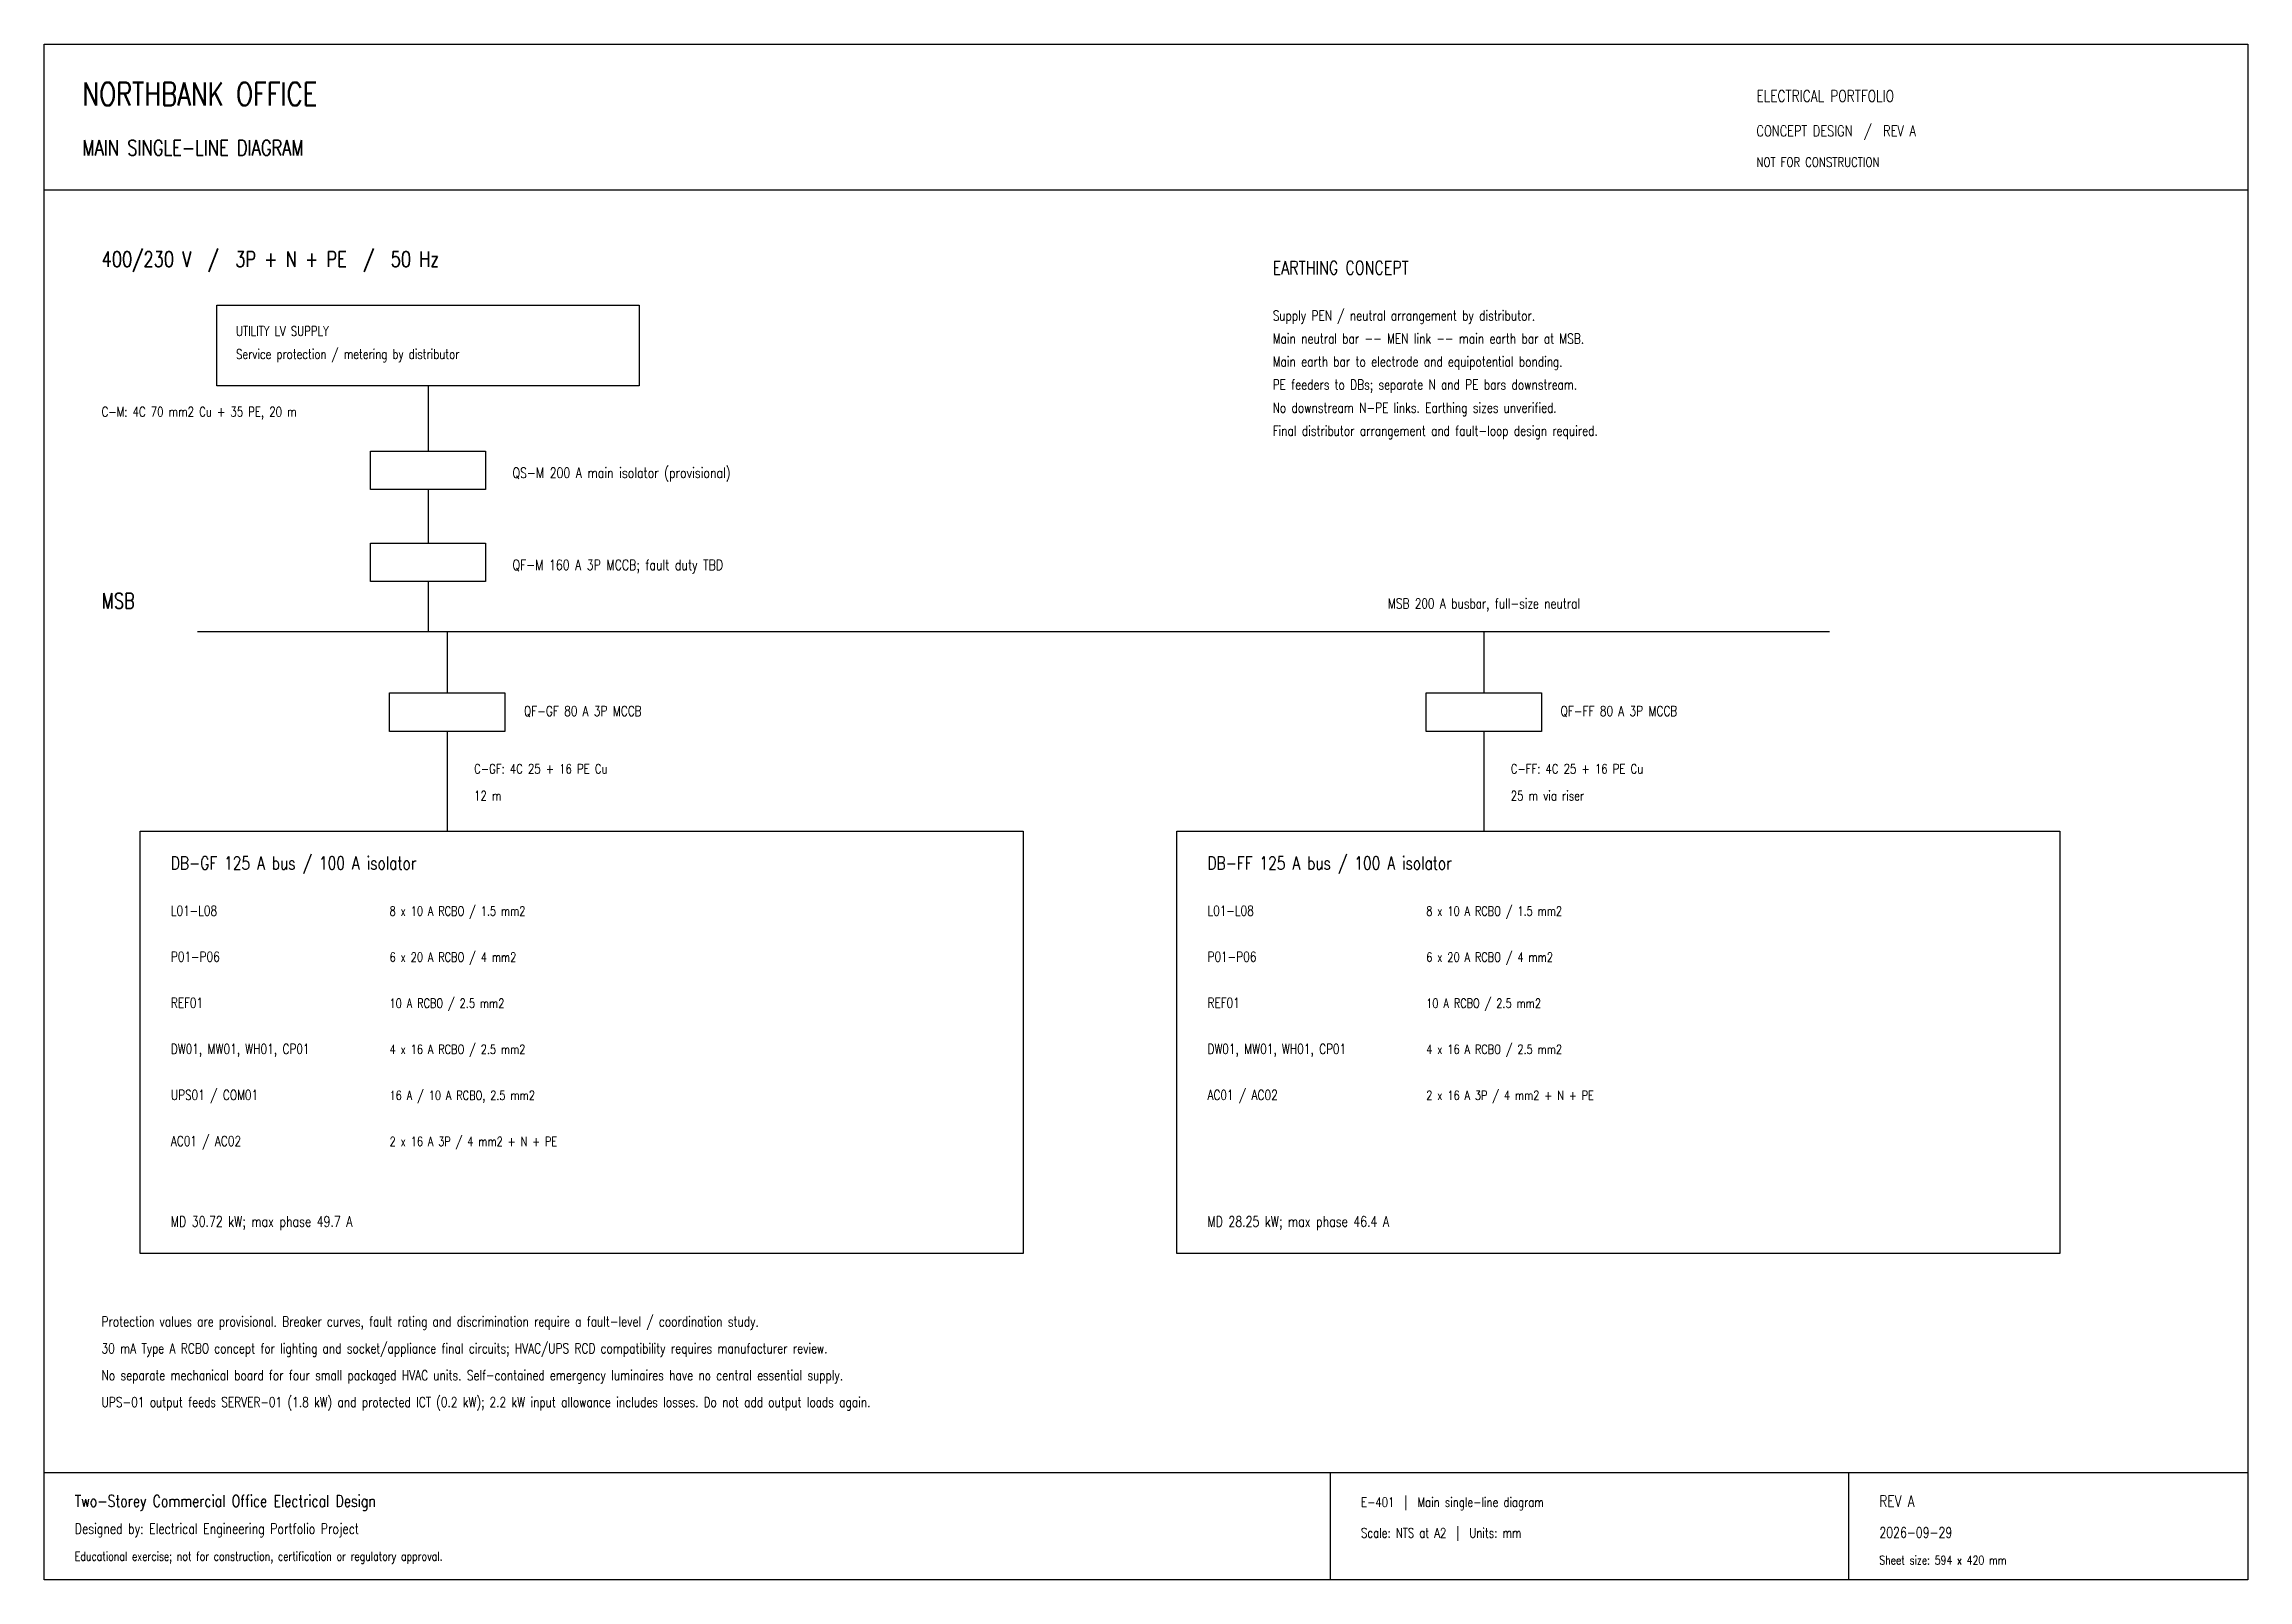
# Model space of a CAD drawing. Header units: millimetres. Extents: x 10 to 584, y 10 to 410.
import ezdxf

# ---------------------------------------------------------------- set-up
doc = ezdxf.new("R2010")
doc.units = ezdxf.units.MM
for name, color, linetype in [('ELEC-SLD', 7, 'CONTINUOUS'), ('ELEC-TEXT', 7, 'CONTINUOUS'), ('SHEET', 7, 'CONTINUOUS')]:
    doc.layers.add(name, color=color, linetype=linetype)
doc.styles.get("Standard").update_dxf_attribs({"font": 'STANDARD'})

msp = doc.modelspace()

# ---------------------------------------------------------------- linework, layer by layer
at = {"layer": 'ELEC-SLD'}
for p, q in [((55, 342), (165, 342)), ((55, 321), (55, 342)), ((165, 342), (165, 321)), ((165, 321), (55, 321)), ((110, 321), (110, 304)), ((95, 304), (125, 304)), ((95, 294), (95, 304)), ((125, 304), (125, 294)), ((125, 294), (95, 294)), ((110, 294), (110, 280)), ((95, 280), (125, 280)), ((95, 270), (95, 280)), ((125, 280), (125, 270)), ((125, 270), (95, 270)), ((110, 270), (110, 257)), ((50, 257), (475, 257)), ((115, 257), (115, 241)), ((385, 257), (385, 241)), ((100, 241), (130, 241)), ((100, 231), (100, 241)), ((130, 241), (130, 231)), ((370, 241), (400, 241)), ((370, 231), (370, 241)), ((400, 241), (400, 231)), ((130, 231), (100, 231)), ((115, 231), (115, 205)), ((400, 231), (370, 231)), ((385, 231), (385, 205)), ((35, 205), (265, 205)), ((35, 95), (35, 205)), ((265, 205), (265, 95)), ((305, 205), (535, 205)), ((305, 95), (305, 205)), ((535, 205), (535, 95)), ((265, 95), (35, 95)), ((535, 95), (305, 95))]:
    msp.add_line(p, q, dxfattribs=at)
at = {"layer": 'SHEET'}
for p, q in [((10, 410), (584, 410)), ((10, 10), (10, 410)), ((584, 410), (584, 10)), ((10, 372), (584, 372)), ((10, 38), (584, 38)), ((345, 38), (345, 10)), ((480, 38), (480, 10)), ((584, 10), (10, 10))]:
    msp.add_line(p, q, dxfattribs=at)

# ---------------------------------------------------------------- texts
at = {"layer": 'ELEC-TEXT', "width": 0.85}
for s, height, p in [('NORTHBANK OFFICE', 6, (20, 394)), ('ELECTRICAL PORTFOLIO', 3, (456, 395)), ('MAIN SINGLE-LINE DIAGRAM', 4, (20, 381)), ('CONCEPT DESIGN  /  REV A', 2.8, (456, 386)), ('NOT FOR CONSTRUCTION', 2.5, (456, 378)), ('400/230 V  /  3P + N + PE  /  50 Hz', 4, (25, 352)), ('EARTHING CONCEPT', 3.5, (330, 350)), ('Supply PEN / neutral arrangement by distributor.', 2.6, (330, 338)), ('UTILITY LV SUPPLY', 2.5, (60, 334)), ('Main neutral bar -- MEN link -- main earth bar at MSB.', 2.6, (330, 332)), ('Service protection / metering by distributor', 2.5, (60, 328)), ('Main earth bar to electrode and equipotential bonding.', 2.6, (330, 326)), ('PE feeders to DBs; separate N and PE bars downstream.', 2.6, (330, 320)), ('No downstream N-PE links. Earthing sizes unverified.', 2.6, (330, 314)), ('C-M: 4C 70 mm2 Cu + 35 PE, 20 m', 2.5, (25, 313)), ('Final distributor arrangement and fault-loop design required.', 2.6, (330, 308)), ('QS-M 200 A main isolator (provisional)', 2.7, (132, 297)), ('QF-M 160 A 3P MCCB; fault duty TBD', 2.7, (132, 273)), ('MSB', 4, (25, 263)), ('MSB 200 A busbar, full-size neutral', 2.6, (360, 263)), ('QF-GF 80 A 3P MCCB', 2.6, (135, 235)), ('QF-FF 80 A 3P MCCB', 2.6, (405, 235)), ('C-GF: 4C 25 + 16 PE Cu', 2.5, (122, 220)), ('C-FF: 4C 25 + 16 PE Cu', 2.5, (392, 220)), ('12 m', 2.5, (122, 213)), ('25 m via riser', 2.5, (392, 213)), ('DB-GF 125 A bus / 100 A isolator', 3.4, (43, 195)), ('DB-FF 125 A bus / 100 A isolator', 3.4, (313, 195)), ('L01-L08', 2.6, (43, 183)), ('8 x 10 A RCBO / 1.5 mm2', 2.4, (100, 183)), ('L01-L08', 2.6, (313, 183)), ('8 x 10 A RCBO / 1.5 mm2', 2.4, (370, 183)), ('P01-P06', 2.6, (43, 171)), ('6 x 20 A RCBO / 4 mm2', 2.4, (100, 171)), ('P01-P06', 2.6, (313, 171)), ('6 x 20 A RCBO / 4 mm2', 2.4, (370, 171)), ('REF01', 2.6, (43, 159)), ('10 A RCBO / 2.5 mm2', 2.4, (100, 159)), ('REF01', 2.6, (313, 159)), ('10 A RCBO / 2.5 mm2', 2.4, (370, 159)), ('DW01, MW01, WH01, CP01', 2.6, (43, 147)), ('4 x 16 A RCBO / 2.5 mm2', 2.4, (100, 147)), ('DW01, MW01, WH01, CP01', 2.6, (313, 147)), ('4 x 16 A RCBO / 2.5 mm2', 2.4, (370, 147)), ('UPS01 / COM01', 2.6, (43, 135)), ('16 A / 10 A RCBO, 2.5 mm2', 2.4, (100, 135)), ('AC01 / AC02', 2.6, (313, 135)), ('2 x 16 A 3P / 4 mm2 + N + PE', 2.4, (370, 135)), ('AC01 / AC02', 2.6, (43, 123)), ('2 x 16 A 3P / 4 mm2 + N + PE', 2.4, (100, 123)), ('MD 30.72 kW; max phase 49.7 A', 2.7, (43, 102)), ('MD 28.25 kW; max phase 46.4 A', 2.7, (313, 102)), ('Protection values are provisional. Breaker curves, fault rating and discrimination require a fault-level / coordination study.', 2.6, (25, 76)), ('30 mA Type A RCBO concept for lighting and socket/appliance final circuits; HVAC/UPS RCD compatibility requires manufacturer review.', 2.6, (25, 69)), ('No separate mechanical board for four small packaged HVAC units. Self-contained emergency luminaires have no central essential supply.', 2.6, (25, 62)), ('UPS-01 output feeds SERVER-01 (1.8 kW) and protected ICT (0.2 kW); 2.2 kW input allowance includes losses. Do not add output loads again.', 2.6, (25, 55)), ('Two-Storey Commercial Office Electrical Design', 3.1, (18, 29)), ('E-401  |  Main single-line diagram', 2.5, (353, 29)), ('REV A', 3, (488, 29)), ('Designed by: Electrical Engineering Portfolio Project', 2.7, (18, 22)), ('Scale: NTS at A2  |  Units: mm', 2.5, (353, 21)), ('2026-09-29', 2.7, (488, 21)), ('Educational exercise; not for construction, certification or regulatory approval.', 2.3, (18, 15)), ('Sheet size: 594 x 420 mm', 2.3, (488, 14))]:
    msp.add_text(s, height=height, dxfattribs=at).set_placement(p)

doc.saveas('drawing.dxf')
